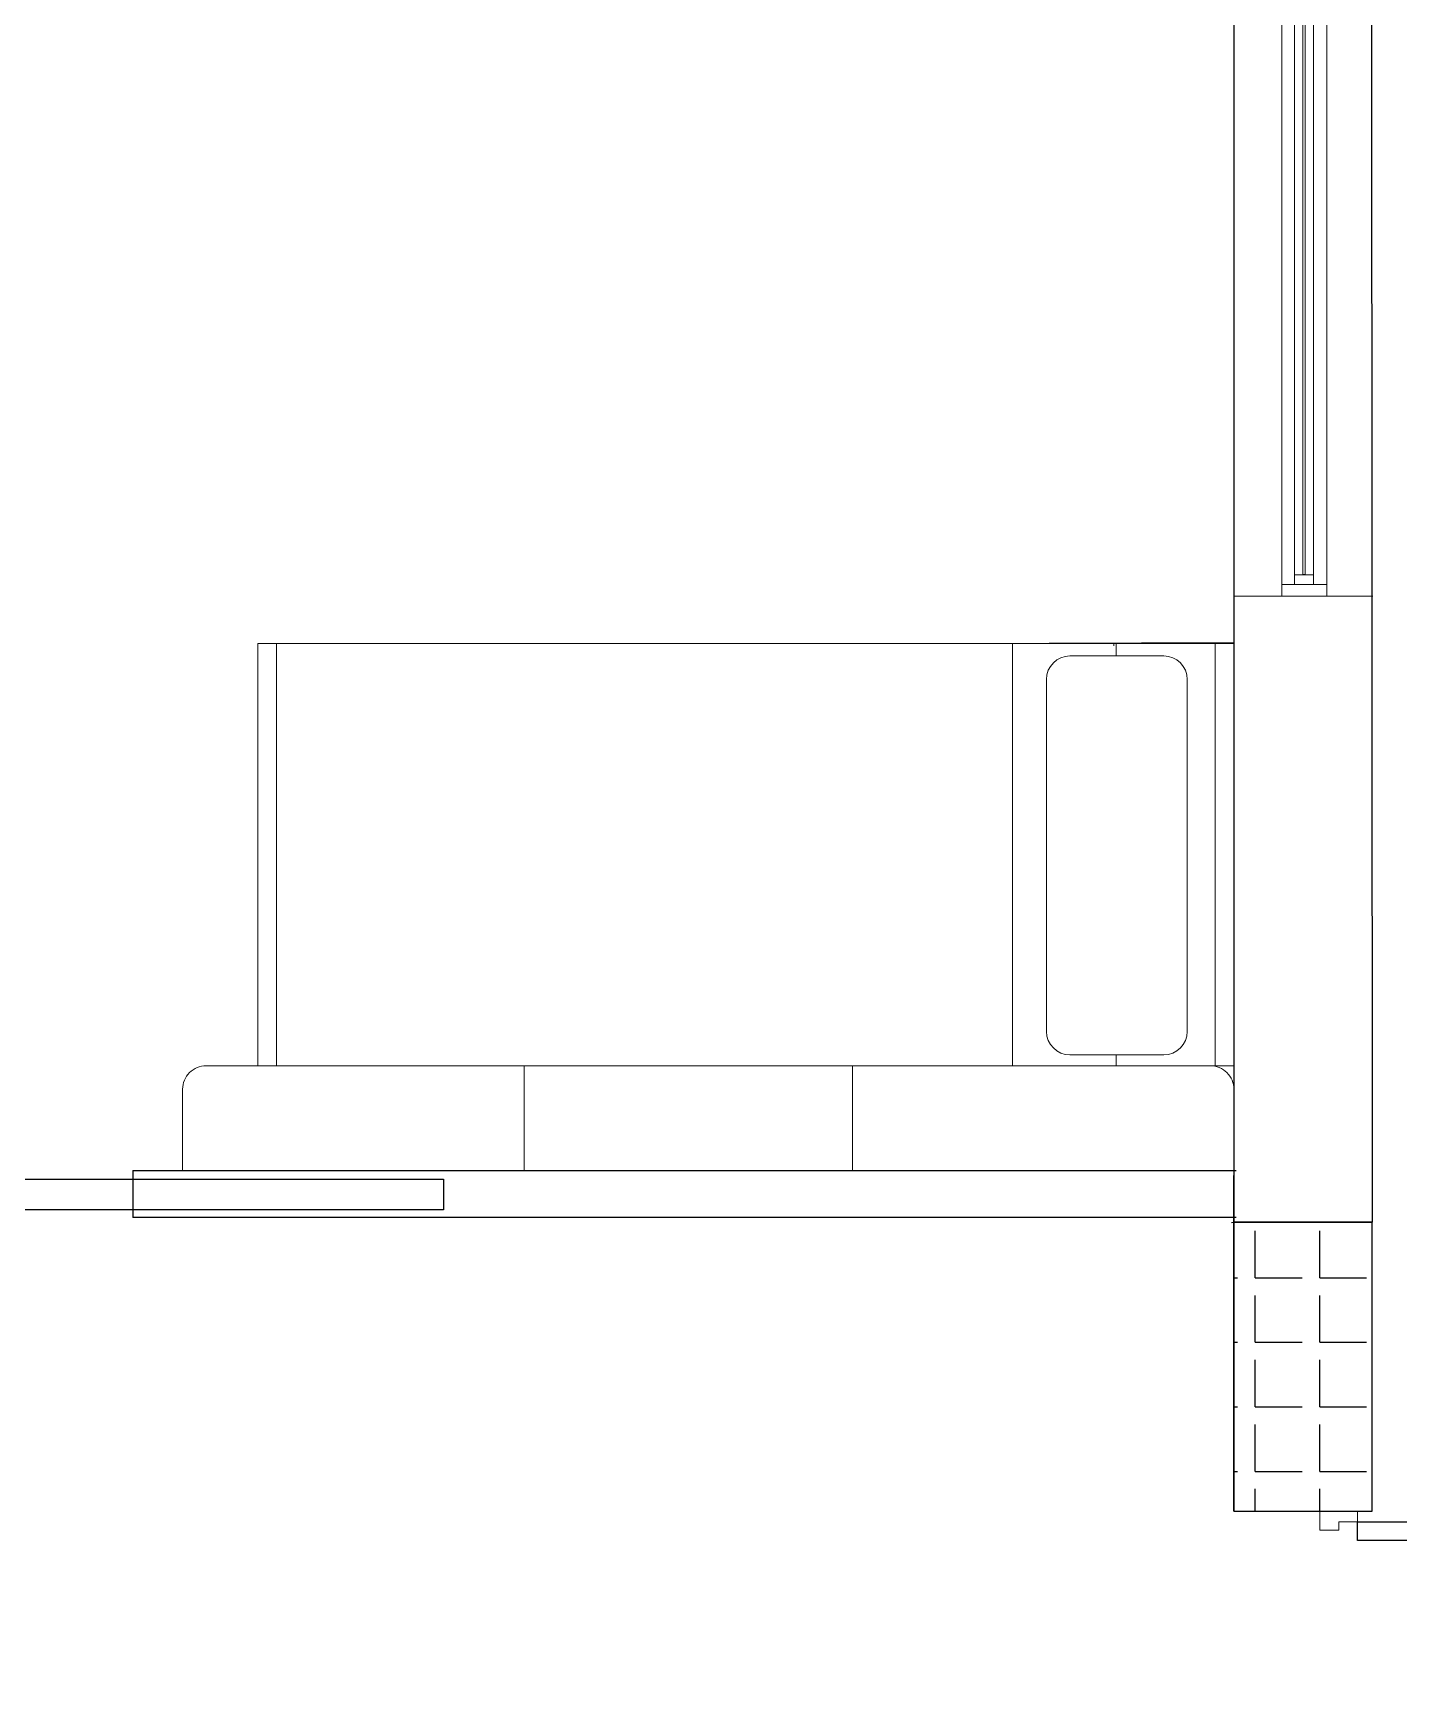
# Model space of a CAD drawing. Header units: inches. Extents: x 15 to 22798, y 21 to 21519.
# Drawn here: x 15430.4 to 15721.4, y 12798.2 to 13152.9 of the extents above; entities that cross this region are included whole.
import ezdxf

# ---------------------------------------------------------------- set-up
doc = ezdxf.new("R2010")
doc.units = ezdxf.units.IN
doc.header["$MEASUREMENT"] = 0
doc.linetypes.add('TRATTEGGIATA2', pattern=[9.525, 6.35, -3.175])
doc.layers.add('ARREDAMENTO', color=8, linetype='Continuous', lineweight=13)
doc.layers.add('PORTE_finestre_doors_windows', color=4, linetype='Continuous', lineweight=15)
doc.layers.add('INFISSI', color=4, linetype='Continuous')

msp = doc.modelspace()

# ---------------------------------------------------------------- hatches: boundary and pattern name
h = msp.add_hatch()
h.set_pattern_fill('ANGLE', color=0, scale=50)
h.set_pattern_definition([(360, (-3366.732, 7965.165), (1e-15, 13.75), [10, -3.75]), (90, (-3366.732, 7965.165), (-13.75, 2e-15), [10, -3.75])])
h.paths.add_polyline_path([(15715.71, 12899.5), (15715.71, 12837.91), (15686.22, 12837.91), (15686.22, 12899.5), (15715.71, 12899.5), (15715.78, 12899.5)])
h = msp.add_hatch()
h.set_pattern_fill('ANGLE', color=0, scale=50)
h.set_pattern_definition([(360, (-3366.732, 7965.165), (1e-15, 13.75), [10, -3.75]), (90, (-3366.732, 7965.165), (-13.75, 2e-15), [10, -3.75])])
h.paths.add_polyline_path([(15715.71, 12899.5), (15715.71, 12837.91), (15686.22, 12837.91), (15686.22, 12899.5), (15715.71, 12899.5), (15715.78, 12899.5)])

# ---------------------------------------------------------------- linework, layer by layer
for p, q in [((15715.78, 12899.5), (15715.58, 13313.01)), ((15715.78, 12899.5), (15715.58, 13313.01)), ((15451.63, 12910.54), (15686.74, 12910.54)), ((15451.63, 12910.54), (15451.63, 12900.54)), ((15686.22, 12899.5), (15686.22, 12909.5)), ((15686.22, 12899.5), (15686.22, 12909.5)), ((15686.74, 12900.54), (15451.63, 12900.54)), ((15685.71, 12899.49), (15715.78, 12899.5)), ((15685.71, 12899.49), (15715.78, 12899.5)), ((15686.22, 12885.87), (15686.22, 12875.87)), ((15686.22, 12885.87), (15686.22, 12875.87))]:
    msp.add_line(p, q)
for points in [[(15686.22, 13312.69), (15686.22, 12837.91)], [(15686.23, 12837.91), (15686.22, 12899.49)], [(15686.23, 12837.91), (15686.22, 12899.49)]]:
    msp.add_lwpolyline(points)
msp.add_lwpolyline([(15686.22, 12837.91), (15715.71, 12837.91), (15715.71, 12899.5), (15686.22, 12899.5)], close=True)
msp.add_lwpolyline([(15686.22, 12837.91), (15715.71, 12837.91), (15715.71, 12899.5), (15686.22, 12899.5)], close=True)
at = {"layer": 'ARREDAMENTO'}
for p, q in [((15478.22, 13022.86), (15686.22, 13022.86)), ((15478.22, 12932.86), (15478.22, 13022.86)), ((15482.22, 12932.86), (15482.22, 13022.86)), ((15627.22, 13022.87), (15686.22, 13023.07)), ((15639.06, 13022.86), (15639.06, 12932.86)), ((15651.95, 13022.87), (15654.95, 13022.87)), ((15660.66, 13022.98), (15660.66, 13022.32)), ((15661.16, 13020.18), (15661.16, 13022.86)), ((15682.22, 13022.86), (15682.22, 12932.86)), ((15686.22, 13023.38), (15686.22, 12963.38)), ((15686.22, 13022.86), (15686.22, 12932.86)), ((15651.3, 13020.18), (15671.3, 13020.18)), ((15646.3, 12940.18), (15646.3, 13015.18)), ((15676.3, 13015.18), (15676.3, 12940.18)), ((15478.22, 12932.86), (15686.22, 12932.86)), ((15534.99, 12932.86), (15534.99, 12910.54)), ((15604.99, 12910.54), (15604.99, 12932.86)), ((15671.3, 12935.18), (15651.3, 12935.18)), ((15661.16, 12932.86), (15661.16, 12935.18))]:
    msp.add_line(p, q, dxfattribs=at)
msp.add_lwpolyline([(15462.22, 12910.54), (15686.22, 12910.54), (15686.22, 12927.86, 0.414214), (15681.22, 12932.86), (15467.22, 12932.86, 0.414214), (15462.22, 12927.86)], format="xyb", close=True, dxfattribs=at)
for centre, start, end in [((15651.3, 13015.18), 90, 180), ((15671.3, 13015.18), 0, 90), ((15651.3, 12940.18), 180, 270), ((15671.3, 12940.18), 270, 0)]:
    msp.add_arc(centre, 5, start, end, dxfattribs=at)
at = {"layer": 'INFISSI', "color": 4, "lineweight": 0}
for p, q in [((15696.42, 13032.95), (15696.42, 13197.4)), ((15699.18, 13037.45), (15699.17, 13194.9)), ((15703.18, 13194.9), (15703.18, 13037.45)), ((15706.02, 13032.95), (15706.02, 13197.4)), ((15700.93, 13037.45), (15700.93, 13191.71)), ((15701.43, 13191.71), (15701.43, 13037.45)), ((15699.18, 13035.45), (15699.18, 13037.45)), ((15699.18, 13037.45), (15703.18, 13037.45)), ((15703.18, 13037.45), (15703.18, 13035.45))]:
    msp.add_line(p, q, dxfattribs=at)
at = {"layer": 'INFISSI'}
msp.add_line((15701.43, 13037.45), (15700.93, 13037.45), dxfattribs=at)
at = {"layer": 'INFISSI', "color": 4, "lineweight": 0}
msp.add_lwpolyline([(15696.42, 13032.95), (15696.42, 13035.45), (15706.02, 13035.45), (15706.02, 13032.95)], close=True, dxfattribs=at)
at = {"layer": 'INFISSI'}
for points in [[(15427.25, 12908.7), (15517.78, 12908.7), (15517.78, 12902.19), (15427.25, 12902.19)], [(15712.58, 12831.69), (15712.58, 12835.69), (15770.36, 12835.69), (15770.36, 12831.69)]]:
    msp.add_lwpolyline(points, close=True, dxfattribs=at)
at = {"layer": 'INFISSI', "color": 4, "lineweight": 0}
msp.add_lwpolyline([(15712.58, 12835.69), (15712.58, 12837.91), (15704.58, 12837.91), (15704.58, 12833.91), (15708.58, 12833.91), (15708.58, 12835.69), (15712.58, 12835.69)], dxfattribs=at)
at = {"layer": 'INFISSI', "linetype": 'TRATTEGGIATA2'}
msp.add_arc((15712.58, 12835.69), 57.78, 266.0302, 0, dxfattribs=at)
at = {"layer": 'PORTE_finestre_doors_windows'}
for p, q in [((15715.82, 13032.95), (15686.22, 13032.95)), ((15715.82, 13032.95), (15686.22, 13032.95)), ((15697.2, 13032.95), (15707.2, 13032.95)), ((15697.2, 13032.95), (15707.2, 13032.95))]:
    msp.add_line(p, q, dxfattribs=at)
at = {"layer": 'PORTE_finestre_doors_windows', "color": 4}
for p, q in [((15715.71, 13032.95), (15686.22, 13032.95)), ((15715.71, 13032.95), (15686.22, 13032.95)), ((15694.74, 13032.95), (15704.74, 13032.95)), ((15694.74, 13032.95), (15704.74, 13032.95))]:
    msp.add_line(p, q, dxfattribs=at)

doc.saveas('drawing.dxf')
